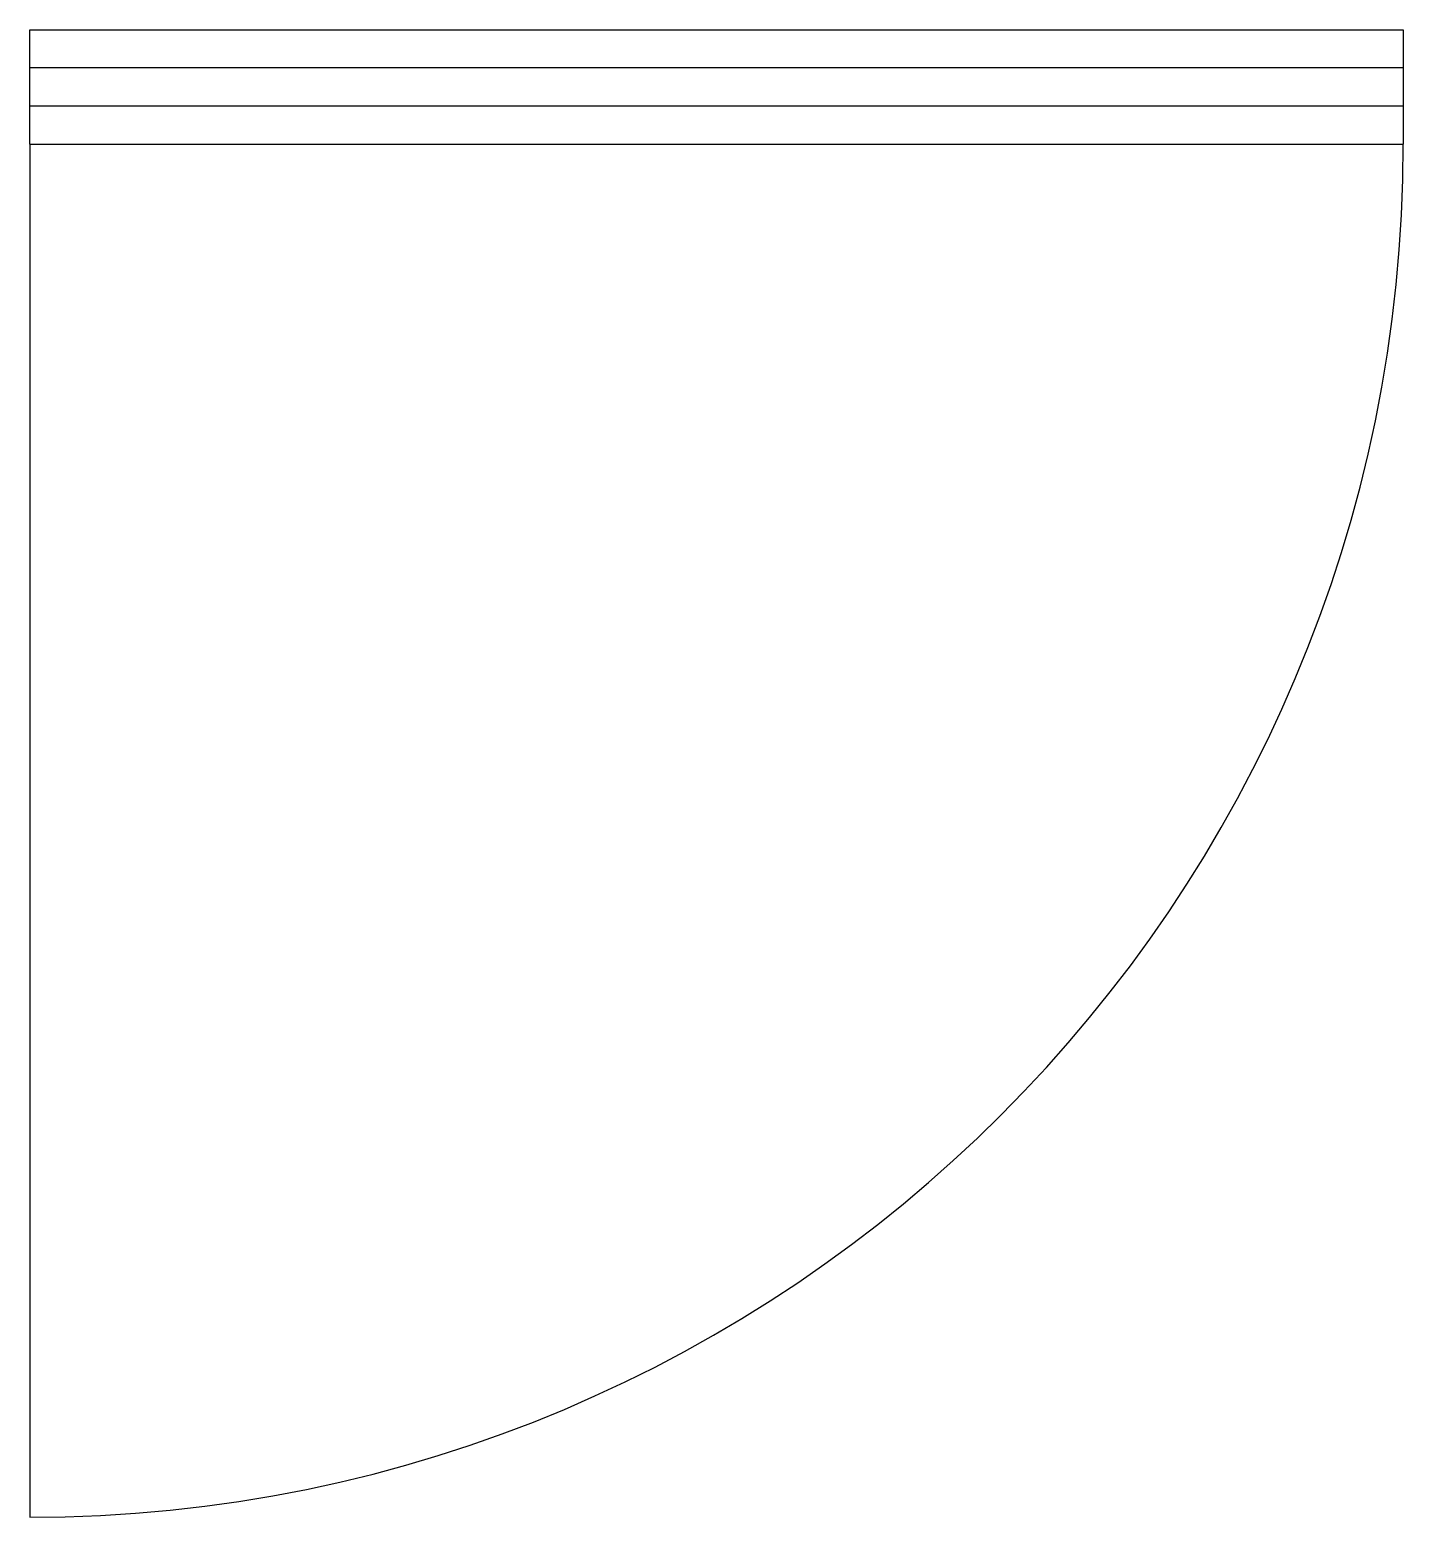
# Model space of a CAD drawing. Extents: x 0 to 1200, y -1300 to 0.
import ezdxf

# ---------------------------------------------------------------- set-up
doc = ezdxf.new("R2010")
doc.units = 0
doc.header["$LTSCALE"] = 25
doc.layers.add('Sunac_Gridline_Glass', color=134, linetype='Continuous')

msp = doc.modelspace()

# ---------------------------------------------------------------- linework, layer by layer
at = {"layer": 'Sunac_Gridline_Glass'}
for p, q in [((0, -100), (0, 0)), ((0, 0), (1200, 0)), ((1200, 0), (1200, -100)), ((1200, -33.3), (0, -33.3)), ((1200, -66.7), (0, -66.7)), ((0, -100), (1200, -100)), ((0, -100), (0, -1300))]:
    msp.add_line(p, q, dxfattribs=at)
msp.add_arc((0, -100), 1200, 270, 360, dxfattribs=at)

doc.saveas('drawing.dxf')
